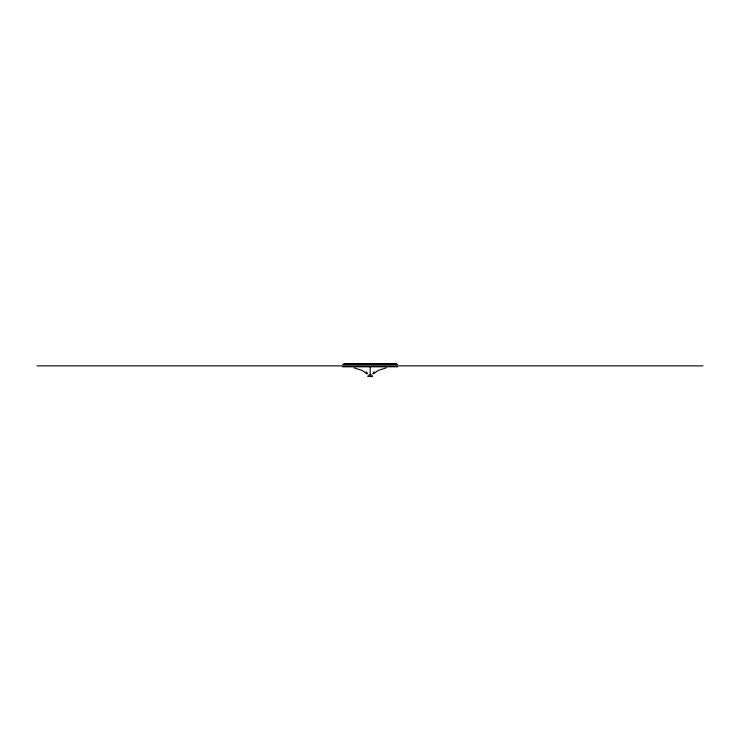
<?xml version="1.0" encoding="UTF-8"?>
<svg xmlns="http://www.w3.org/2000/svg" width="740" height="740" viewBox="0 0 740 740"><rect width="100%" height="100%" fill="white"/><g stroke="black" fill="none" stroke-linecap="round" stroke-linejoin="round"><path stroke-width="1.11" d="M372.895 373.441L374.172 371.721M373.58 373.839L378.223 370.389L386.178 367.882M343.98 363.553L396.381 363.553M342.675 364.358L397.695 364.358M37 365.865L702.991 365.865M342.675 366.79L397.695 366.79M367.91 375.134L372.461 375.134M367.78 376.521L372.59 376.521M354.192 367.882L362.147 370.389L366.781 373.839M366.189 371.721L367.466 373.441M370.185 366.513L370.185 375.134"/></g></svg>
